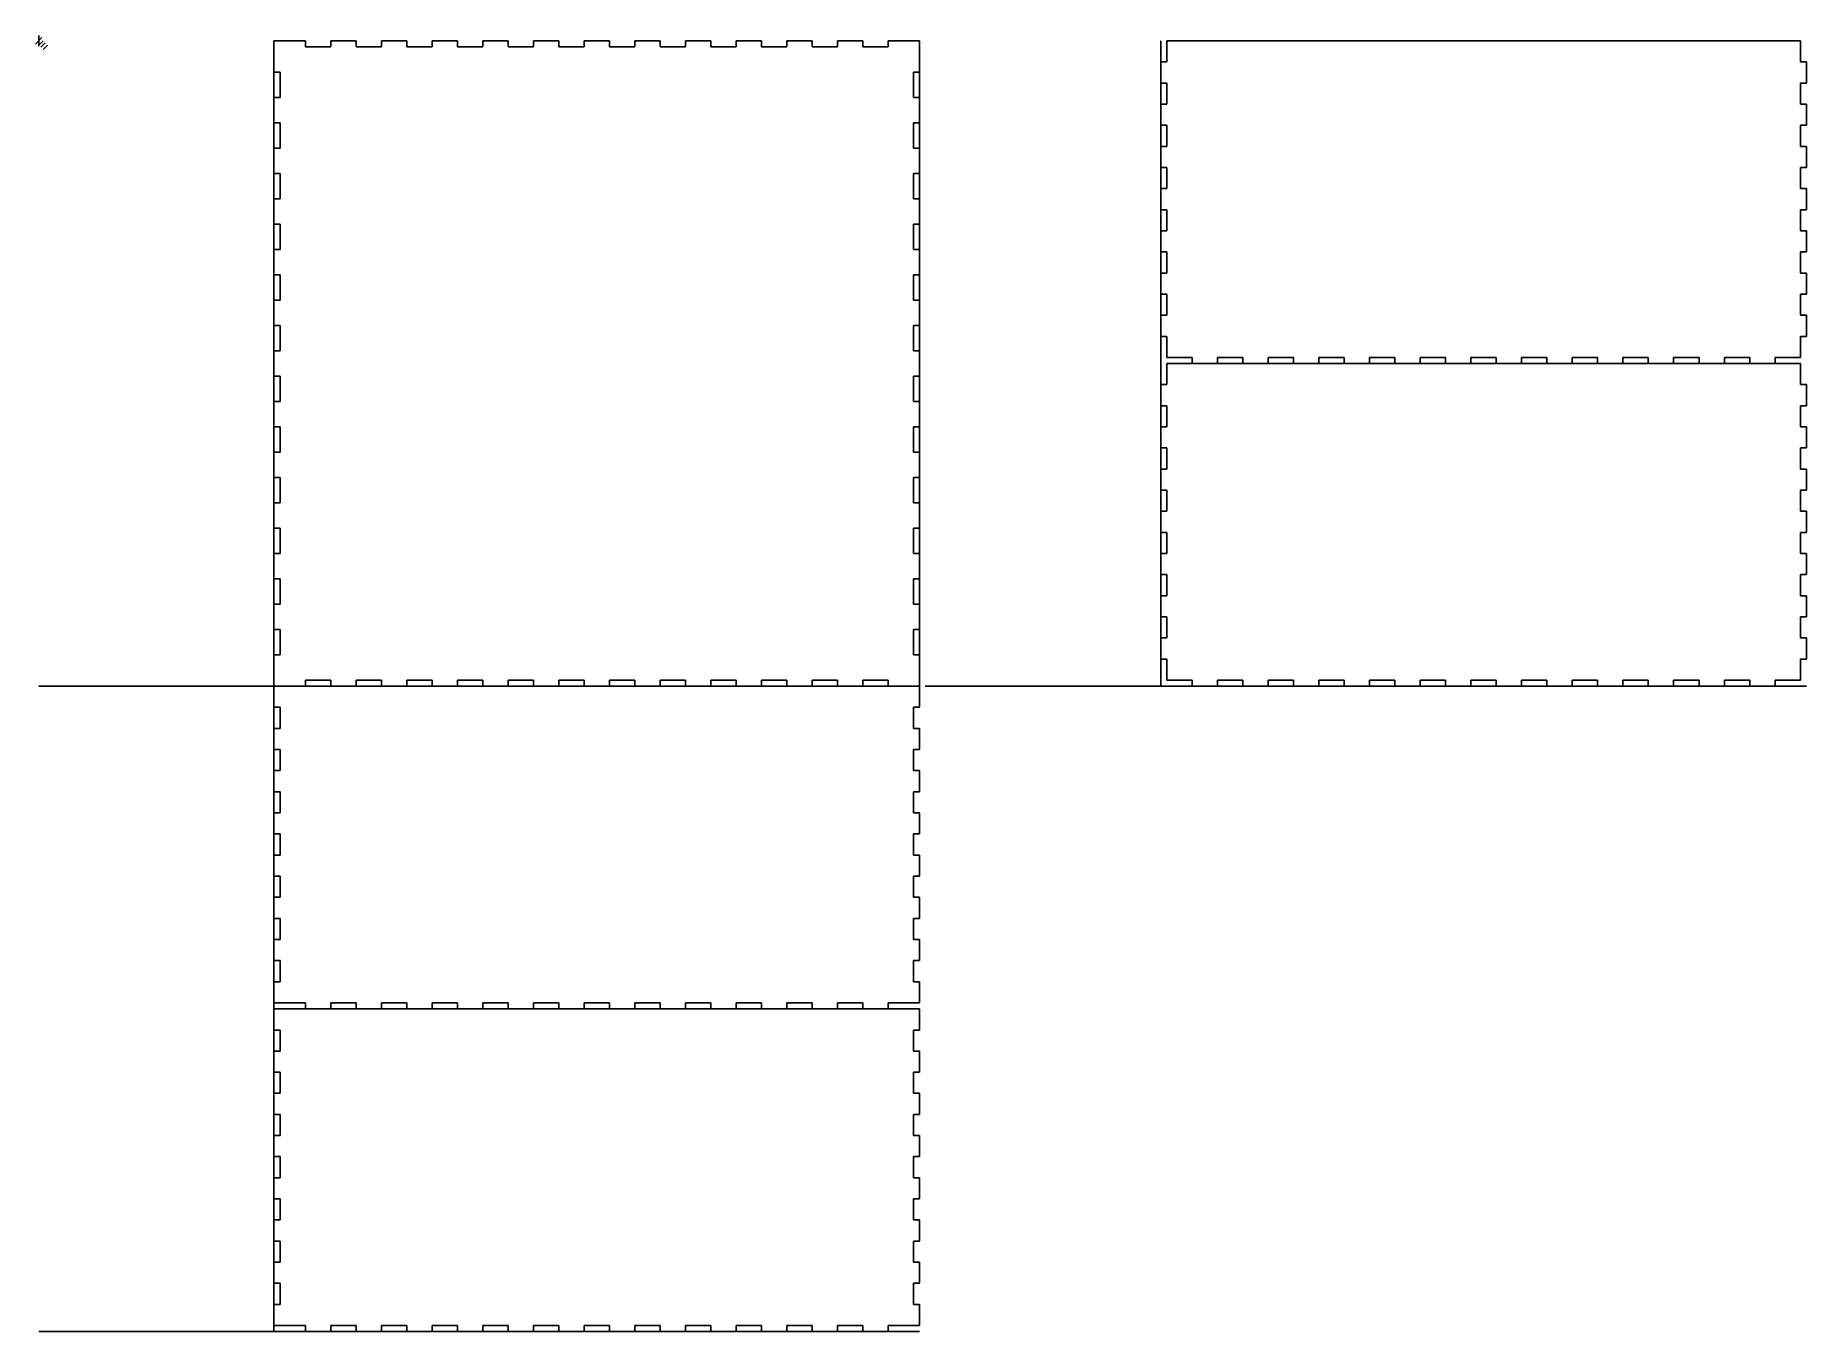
# Model space of a CAD drawing. Extents: x -3 to 1630, y 0 to 1196.
import ezdxf

# ---------------------------------------------------------------- set-up
doc = ezdxf.new("R2010")
doc.units = 0

msp = doc.modelspace()

# ---------------------------------------------------------------- linework, layer by layer
at = {"layer": '1'}
for p, q in [((216.999146, 1161.83193), (216.999146, 1190.798477)), ((216.999146, 1190.798477), (245.968339, 1190.798477)), ((245.968339, 1190.798477), (245.968339, 1185.199901)), ((245.968339, 1185.199901), (269.336309, 1185.199901)), ((269.336309, 1185.199901), (269.336309, 1190.798477)), ((269.336309, 1190.798477), (292.70428, 1190.798477)), ((292.70428, 1190.798477), (292.70428, 1185.199901)), ((292.70428, 1185.199901), (316.07225, 1185.199901)), ((316.07225, 1185.199901), (316.07225, 1190.798477)), ((316.07225, 1190.798477), (339.440221, 1190.798477)), ((339.440221, 1190.798477), (339.440221, 1185.199901)), ((339.440221, 1185.199901), (362.808191, 1185.199901)), ((362.808191, 1185.199901), (362.808191, 1190.798477)), ((362.808191, 1190.798477), (386.176162, 1190.798477)), ((386.176162, 1190.798477), (386.176162, 1185.199901)), ((386.176162, 1185.199901), (409.544132, 1185.199901)), ((409.544132, 1185.199901), (409.544132, 1190.798477)), ((409.544132, 1190.798477), (432.912103, 1190.798477)), ((432.912103, 1190.798477), (432.912103, 1190.798477)), ((432.912103, 1190.798477), (432.912103, 1190.798477)), ((432.912103, 1190.798477), (432.912103, 1185.199901)), ((432.912103, 1190.798477), (432.912103, 1190.798477)), ((432.912103, 1190.798477), (432.912103, 1190.798477)), ((432.912103, 1185.199901), (456.280074, 1185.199901)), ((432.914103, 1190.798477), (432.914103, 1190.798477)), ((456.280074, 1185.199901), (456.280074, 1190.798477)), ((456.280074, 1190.798477), (479.648044, 1190.798477)), ((479.648044, 1190.798477), (479.648044, 1185.199901)), ((479.648044, 1185.199901), (503.016015, 1185.199901)), ((503.016015, 1185.199901), (503.016015, 1190.798477)), ((503.016015, 1190.798477), (526.383985, 1190.798477)), ((526.383985, 1190.798477), (526.383985, 1185.199901)), ((526.383985, 1185.199901), (549.751956, 1185.199901)), ((549.751956, 1185.199901), (549.751956, 1190.798477)), ((549.751956, 1190.798477), (573.119926, 1190.798477)), ((573.119926, 1190.798477), (573.119926, 1185.199901)), ((573.119926, 1185.199901), (596.487897, 1185.199901)), ((596.487897, 1185.199901), (596.487897, 1190.798477)), ((596.487897, 1190.798477), (619.855868, 1190.798477)), ((619.855868, 1190.798477), (619.855868, 1185.199901)), ((619.855868, 1185.199901), (643.223838, 1185.199901)), ((643.223838, 1185.199901), (643.223838, 1190.798477)), ((643.223838, 1190.798477), (666.591809, 1190.798477)), ((666.591809, 1190.798477), (666.591809, 1185.199901)), ((666.591809, 1185.199901), (689.959779, 1185.199901)), ((689.959779, 1185.199901), (689.959779, 1190.798477)), ((689.959779, 1190.798477), (713.32775, 1190.798477)), ((713.32775, 1190.798477), (713.32775, 1185.199901)), ((713.32775, 1185.199901), (736.69572, 1185.199901)), ((736.69572, 1185.199901), (736.69572, 1190.798477)), ((736.69572, 1190.798477), (760.063691, 1190.798477)), ((760.063691, 1190.798477), (760.063691, 1185.199901)), ((760.063691, 1185.199901), (783.431661, 1185.199901)), ((783.431661, 1185.199901), (783.431661, 1190.798477)), ((783.431661, 1190.798477), (812.400854, 1190.798477)), ((812.400854, 1190.798477), (812.400854, 1161.83193)), ((1040.399998, 1171.326916), (1040.399998, 1190.799695)), ((1040.399998, 1190.799695), (1624.599341, 1190.799695)), ((1624.599341, 1190.799695), (1624.599341, 1171.326916)), ((222.600368, 1161.83193), (216.999146, 1161.83193)), ((222.600368, 1138.462637), (222.600368, 1161.83193)), ((812.400854, 1161.83193), (806.799632, 1161.83193)), ((806.799632, 1161.83193), (806.799632, 1138.462637)), ((1034.800001, 1151.852813), (1034.800001, 1171.326916)), ((1034.800001, 1171.326916), (1040.399998, 1171.326916)), ((1624.599341, 1171.326916), (1630.200563, 1171.326916)), ((1630.200563, 1171.326916), (1630.200563, 1151.852813)), ((1040.399998, 1151.852813), (1034.800001, 1151.852813)), ((1040.399998, 1132.379769), (1040.399998, 1151.852813)), ((1630.200563, 1151.852813), (1624.599341, 1151.852813)), ((1624.599341, 1151.852813), (1624.599341, 1132.379769)), ((216.999146, 1115.094666), (216.999146, 1138.462637)), ((216.999146, 1138.462637), (222.600368, 1138.462637)), ((806.799632, 1138.462637), (812.400854, 1138.462637)), ((812.400854, 1138.462637), (812.400854, 1115.094666)), ((1034.800001, 1112.906989), (1034.800001, 1132.379769)), ((1034.800001, 1132.379769), (1040.399998, 1132.379769)), ((1624.599341, 1132.379769), (1630.200563, 1132.379769)), ((1630.200563, 1132.379769), (1630.200563, 1112.906989)), ((222.600368, 1115.094666), (216.999146, 1115.094666)), ((222.600368, 1091.726696), (222.600368, 1115.094666)), ((812.400854, 1115.094666), (806.799632, 1115.094666)), ((806.799632, 1115.094666), (806.799632, 1091.726696)), ((1040.399998, 1112.906989), (1034.800001, 1112.906989)), ((1040.399998, 1093.432887), (1040.399998, 1112.906989)), ((1630.200563, 1112.906989), (1624.599341, 1112.906989)), ((1624.599341, 1112.906989), (1624.599341, 1093.432887)), ((216.999146, 1068.358725), (216.999146, 1091.726696)), ((216.999146, 1091.726696), (222.600368, 1091.726696)), ((806.799632, 1091.726696), (812.400854, 1091.726696)), ((812.400854, 1091.726696), (812.400854, 1068.358725)), ((1034.800001, 1073.959842), (1034.800001, 1093.432887)), ((1034.800001, 1093.432887), (1040.399998, 1093.432887)), ((1624.599341, 1093.432887), (1630.200563, 1093.432887)), ((1630.200563, 1093.432887), (1630.200563, 1073.959842)), ((222.600368, 1068.358725), (216.999146, 1068.358725)), ((222.600368, 1044.990754), (222.600368, 1068.358725)), ((812.400854, 1068.358725), (806.799632, 1068.358725)), ((806.799632, 1068.358725), (806.799632, 1044.990754)), ((1040.399998, 1073.959842), (1034.800001, 1073.959842)), ((1040.399998, 1054.486983), (1040.399998, 1073.959842)), ((1630.200563, 1073.959842), (1624.599341, 1073.959842)), ((1624.599341, 1073.959842), (1624.599341, 1054.486983)), ((1034.800001, 1035.013013), (1034.800001, 1054.486983)), ((1034.800001, 1054.486983), (1040.399998, 1054.486983)), ((1624.599341, 1054.486983), (1630.200563, 1054.486983)), ((1630.200563, 1054.486983), (1630.200563, 1035.013013)), ((216.999146, 1021.622784), (216.999146, 1044.990754)), ((216.999146, 1044.990754), (222.600368, 1044.990754)), ((806.799632, 1044.990754), (812.400854, 1044.990754)), ((812.400854, 1044.990754), (812.400854, 1021.622784)), ((1040.399998, 1035.013013), (1034.800001, 1035.013013)), ((1040.399998, 1015.540022), (1040.399998, 1035.013013)), ((1630.200563, 1035.013013), (1624.599341, 1035.013013)), ((1624.599341, 1035.013013), (1624.599341, 1015.540022)), ((222.600368, 1021.622784), (216.999146, 1021.622784)), ((222.600368, 998.254813), (222.600368, 1021.622784)), ((812.400854, 1021.622784), (806.799632, 1021.622784)), ((806.799632, 1021.622784), (806.799632, 998.254813)), ((1034.800001, 996.067136), (1034.800001, 1015.540022)), ((1034.800001, 1015.540022), (1040.399998, 1015.540022)), ((1624.599341, 1015.540022), (1630.200563, 1015.540022)), ((1630.200563, 1015.540022), (1630.200563, 996.067136)), ((216.999146, 974.886843), (216.999146, 998.254813)), ((216.999146, 998.254813), (222.600368, 998.254813)), ((806.799632, 998.254813), (812.400854, 998.254813)), ((812.400854, 998.254813), (812.400854, 974.886843)), ((1040.399998, 996.067136), (1034.800001, 996.067136)), ((1040.399998, 976.593034), (1040.399998, 996.067136)), ((1630.200563, 996.067136), (1624.599341, 996.067136)), ((1624.599341, 996.067136), (1624.599341, 976.593034)), ((222.600368, 974.886843), (216.999146, 974.886843)), ((222.600368, 951.518872), (222.600368, 974.886843)), ((812.400854, 974.886843), (806.799632, 974.886843)), ((806.799632, 974.886843), (806.799632, 951.518872)), ((1034.800001, 957.11999), (1034.800001, 976.593034)), ((1034.800001, 976.593034), (1040.399998, 976.593034)), ((1624.599341, 976.593034), (1630.200563, 976.593034)), ((1630.200563, 976.593034), (1630.200563, 957.11999)), ((216.999146, 928.150902), (216.999146, 951.518872)), ((216.999146, 951.518872), (222.600368, 951.518872)), ((806.799632, 951.518872), (812.400854, 951.518872)), ((812.400854, 951.518872), (812.400854, 928.150902)), ((1040.399998, 957.11999), (1034.800001, 957.11999)), ((1040.399998, 937.64721), (1040.399998, 957.11999)), ((1630.200563, 957.11999), (1624.599341, 957.11999)), ((1624.599341, 957.11999), (1624.599341, 937.64721)), ((1034.800001, 918.173107), (1034.800001, 937.64721)), ((1034.800001, 937.64721), (1040.399998, 937.64721)), ((1624.599341, 937.64721), (1630.200563, 937.64721)), ((1630.200563, 937.64721), (1630.200563, 918.173107)), ((222.600368, 928.150902), (216.999146, 928.150902)), ((222.600368, 904.782984), (222.600368, 928.150902)), ((812.400854, 928.150902), (806.799632, 928.150902)), ((806.799632, 928.150902), (806.799632, 904.782984)), ((1040.399998, 918.173107), (1034.800001, 918.173107)), ((1040.399998, 898.700063), (1040.399998, 918.173107)), ((1630.200563, 918.173107), (1624.599341, 918.173107)), ((1624.599341, 918.173107), (1624.599341, 898.700063)), ((216.999146, 881.415013), (216.999146, 904.782984)), ((216.999146, 904.782984), (222.600368, 904.782984)), ((806.799632, 904.782984), (812.400854, 904.782984)), ((812.400854, 904.782984), (812.400854, 881.415013)), ((1063.768048, 898.700063), (1040.399998, 898.700063)), ((1063.768048, 893.100164), (1063.768048, 898.700063)), ((1110.503989, 898.700063), (1087.136018, 898.700063)), ((1087.136018, 898.700063), (1087.136018, 893.100164)), ((1110.503989, 893.100164), (1110.503989, 898.700063)), ((1157.23993, 898.700063), (1133.871959, 898.700063)), ((1133.871959, 898.700063), (1133.871959, 893.100164)), ((1157.23993, 893.100164), (1157.23993, 898.700063)), ((1203.975871, 898.700063), (1180.607901, 898.700063)), ((1180.607901, 898.700063), (1180.607901, 893.100164)), ((1203.975871, 893.100164), (1203.975871, 898.700063)), ((1250.711812, 898.700063), (1227.343842, 898.700063)), ((1227.343842, 898.700063), (1227.343842, 893.100164)), ((1250.711812, 893.100164), (1250.711812, 898.700063)), ((1297.447753, 898.700063), (1274.079783, 898.700063)), ((1274.079783, 898.700063), (1274.079783, 893.100164)), ((1297.447753, 893.100164), (1297.447753, 898.700063)), ((1344.183694, 898.700063), (1320.815724, 898.700063)), ((1320.815724, 898.700063), (1320.815724, 893.100164)), ((1344.183694, 893.100164), (1344.183694, 898.700063)), ((1390.919636, 898.700063), (1367.551665, 898.700063)), ((1367.551665, 898.700063), (1367.551665, 893.100164)), ((1390.919636, 893.100164), (1390.919636, 898.700063)), ((1437.655577, 898.700063), (1414.287606, 898.700063)), ((1414.287606, 898.700063), (1414.287606, 893.100164)), ((1437.655577, 893.100164), (1437.655577, 898.700063)), ((1484.391518, 898.700063), (1461.023547, 898.700063)), ((1461.023547, 898.700063), (1461.023547, 893.100164)), ((1484.391518, 893.100164), (1484.391518, 898.700063)), ((1531.127459, 898.700063), (1507.759488, 898.700063)), ((1507.759488, 898.700063), (1507.759488, 893.100164)), ((1531.127459, 893.100164), (1531.127459, 898.700063)), ((1577.8634, 898.700063), (1554.495429, 898.700063)), ((1554.495429, 898.700063), (1554.495429, 893.100164)), ((1577.8634, 893.100164), (1577.8634, 898.700063)), ((1624.599341, 898.700063), (1601.231371, 898.700063)), ((1601.231371, 898.700063), (1601.231371, 893.100164)), ((1040.399998, 873.625916), (1040.399998, 893.098695)), ((1040.399998, 893.098695), (1624.599341, 893.098695)), ((1087.136018, 893.100164), (1063.768048, 893.100164)), ((1133.871959, 893.100164), (1110.503989, 893.100164)), ((1180.607901, 893.100164), (1157.23993, 893.100164)), ((1227.343842, 893.100164), (1203.975871, 893.100164)), ((1274.079783, 893.100164), (1250.711812, 893.100164)), ((1320.815724, 893.100164), (1297.447753, 893.100164)), ((1367.551665, 893.100164), (1344.183694, 893.100164)), ((1414.287606, 893.100164), (1390.919636, 893.100164)), ((1461.023547, 893.100164), (1437.655577, 893.100164)), ((1461.023547, 893.100164), (1461.023547, 893.100164)), ((1461.023547, 893.100164), (1461.023547, 893.100164)), ((1461.023547, 893.100164), (1461.023547, 893.100164)), ((1461.023547, 893.100164), (1461.023547, 893.100164)), ((1461.023547, 893.100164), (1461.023547, 893.100164)), ((1507.759488, 893.100164), (1484.391518, 893.100164)), ((1554.495429, 893.100164), (1531.127459, 893.100164)), ((1601.231371, 893.100164), (1577.8634, 893.100164)), ((1624.599341, 893.098695), (1624.599341, 873.625916)), ((222.600368, 881.415013), (216.999146, 881.415013)), ((222.600368, 858.04699), (222.600368, 881.415013)), ((812.400854, 881.415013), (806.799632, 881.415013)), ((806.799632, 881.415013), (806.799632, 858.04699)), ((1034.800001, 854.151813), (1034.800001, 873.625916)), ((1034.800001, 873.625916), (1040.399998, 873.625916)), ((1624.599341, 873.625916), (1630.200563, 873.625916)), ((1630.200563, 873.625916), (1630.200563, 854.151813)), ((216.999146, 834.679019), (216.999146, 858.04699)), ((216.999146, 858.04699), (222.600368, 858.04699)), ((806.799632, 858.04699), (812.400854, 858.04699)), ((812.400854, 858.04699), (812.400854, 834.679019)), ((1040.399998, 854.151813), (1034.800001, 854.151813)), ((1040.399998, 834.678769), (1040.399998, 854.151813)), ((1630.200563, 854.151813), (1624.599341, 854.151813)), ((1624.599341, 854.151813), (1624.599341, 834.678769)), ((222.600368, 834.679019), (216.999146, 834.679019)), ((222.600368, 811.311049), (222.600368, 834.679019)), ((812.400854, 834.679019), (806.799632, 834.679019)), ((806.799632, 834.679019), (806.799632, 811.311049)), ((1034.800001, 815.205989), (1034.800001, 834.678769)), ((1034.800001, 834.678769), (1040.399998, 834.678769)), ((1624.599341, 834.678769), (1630.200563, 834.678769)), ((1630.200563, 834.678769), (1630.200563, 815.205989)), ((216.999146, 787.943078), (216.999146, 811.311049)), ((216.999146, 811.311049), (222.600368, 811.311049)), ((806.799632, 811.311049), (812.400854, 811.311049)), ((812.400854, 811.311049), (812.400854, 787.943078)), ((1040.399998, 815.205989), (1034.800001, 815.205989)), ((1040.399998, 795.731887), (1040.399998, 815.205989)), ((1630.200563, 815.205989), (1624.599341, 815.205989)), ((1624.599341, 815.205989), (1624.599341, 795.731887)), ((222.600368, 787.943078), (216.999146, 787.943078)), ((222.600368, 764.575108), (222.600368, 787.943078)), ((812.400854, 787.943078), (806.799632, 787.943078)), ((806.799632, 787.943078), (806.799632, 764.575108)), ((1034.800001, 776.258842), (1034.800001, 795.731887)), ((1034.800001, 795.731887), (1040.399998, 795.731887)), ((1624.599341, 795.731887), (1630.200563, 795.731887)), ((1630.200563, 795.731887), (1630.200563, 776.258842)), ((1040.399998, 776.258842), (1034.800001, 776.258842)), ((1040.399998, 756.785983), (1040.399998, 776.258842)), ((1630.200563, 776.258842), (1624.599341, 776.258842)), ((1624.599341, 776.258842), (1624.599341, 756.785983)), ((216.999146, 741.207137), (216.999146, 764.575108)), ((216.999146, 764.575108), (222.600368, 764.575108)), ((806.799632, 764.575108), (812.400854, 764.575108)), ((812.400854, 764.575108), (812.400854, 741.207137)), ((1034.800001, 737.312013), (1034.800001, 756.785983)), ((1034.800001, 756.785983), (1040.399998, 756.785983)), ((1624.599341, 756.785983), (1630.200563, 756.785983)), ((1630.200563, 756.785983), (1630.200563, 737.312013)), ((222.600368, 741.207137), (216.999146, 741.207137)), ((222.600368, 717.839167), (222.600368, 741.207137)), ((812.400854, 741.207137), (806.799632, 741.207137)), ((806.799632, 741.207137), (806.799632, 717.839167)), ((1040.399998, 737.312013), (1034.800001, 737.312013)), ((1040.399998, 717.839022), (1040.399998, 737.312013)), ((1630.200563, 737.312013), (1624.599341, 737.312013)), ((1624.599341, 737.312013), (1624.599341, 717.839022)), ((216.999146, 694.471196), (216.999146, 717.839167)), ((216.999146, 717.839167), (222.600368, 717.839167)), ((806.799632, 717.839167), (812.400854, 717.839167)), ((812.400854, 717.839167), (812.400854, 694.471196)), ((1034.800001, 698.366136), (1034.800001, 717.839022)), ((1034.800001, 717.839022), (1040.399998, 717.839022)), ((1624.599341, 717.839022), (1630.200563, 717.839022)), ((1630.200563, 717.839022), (1630.200563, 698.366136)), ((222.600368, 694.471196), (216.999146, 694.471196)), ((222.600368, 671.103225), (222.600368, 694.471196)), ((812.400854, 694.471196), (806.799632, 694.471196)), ((806.799632, 694.471196), (806.799632, 671.103225)), ((1040.399998, 698.366136), (1034.800001, 698.366136)), ((1040.399998, 678.892034), (1040.399998, 698.366136)), ((1630.200563, 698.366136), (1624.599341, 698.366136)), ((1624.599341, 698.366136), (1624.599341, 678.892034)), ((216.999146, 647.735255), (216.999146, 671.103225)), ((216.999146, 671.103225), (222.600368, 671.103225)), ((806.799632, 671.103225), (812.400854, 671.103225)), ((812.400854, 671.103225), (812.400854, 647.735255)), ((1034.800001, 659.41899), (1034.800001, 678.892034)), ((1034.800001, 678.892034), (1040.399998, 678.892034)), ((1624.599341, 678.892034), (1630.200563, 678.892034)), ((1630.200563, 678.892034), (1630.200563, 659.41899)), ((1040.399998, 659.41899), (1034.800001, 659.41899)), ((1040.399998, 639.94621), (1040.399998, 659.41899)), ((1630.200563, 659.41899), (1624.599341, 659.41899)), ((1624.599341, 659.41899), (1624.599341, 639.94621)), ((222.600368, 647.735255), (216.999146, 647.735255)), ((222.600368, 624.368607), (222.600368, 647.735255)), ((812.400854, 647.735255), (806.799632, 647.735255)), ((806.799632, 647.735255), (806.799632, 624.368607)), ((1034.800001, 620.472107), (1034.800001, 639.94621)), ((1034.800001, 639.94621), (1040.399998, 639.94621)), ((1624.599341, 639.94621), (1630.200563, 639.94621)), ((1630.200563, 639.94621), (1630.200563, 620.472107)), ((216.999146, 595.399415), (216.999146, 624.368607)), ((216.999146, 624.368607), (222.600368, 624.368607)), ((806.799632, 624.368607), (812.400854, 624.368607)), ((812.400854, 624.368607), (812.400854, 595.399415)), ((1040.399998, 620.472107), (1034.800001, 620.472107)), ((1040.399998, 600.999063), (1040.399998, 620.472107)), ((1630.200563, 620.472107), (1624.599341, 620.472107)), ((1624.599341, 620.472107), (1624.599341, 600.999063)), ((245.968339, 595.399415), (216.999146, 595.399415)), ((216.999146, 575.926206), (216.999146, 595.399251)), ((216.999146, 595.399251), (812.400854, 595.399251)), ((269.336309, 601.000637), (245.968339, 601.000637)), ((245.968339, 601.000637), (245.968339, 595.399415)), ((269.336309, 595.399415), (269.336309, 601.000637)), ((292.70428, 595.399415), (269.336309, 595.399415)), ((316.07225, 601.000637), (292.70428, 601.000637)), ((292.70428, 601.000637), (292.70428, 595.399415)), ((316.07225, 595.399415), (316.07225, 601.000637)), ((339.440221, 595.399415), (316.07225, 595.399415)), ((362.808191, 601.000637), (339.440221, 601.000637)), ((339.440221, 601.000637), (339.440221, 595.399415)), ((362.808191, 595.399415), (362.808191, 601.000637)), ((386.176162, 595.399415), (362.808191, 595.399415)), ((409.544132, 601.000637), (386.176162, 601.000637)), ((386.176162, 601.000637), (386.176162, 595.399415)), ((409.544132, 595.399415), (409.544132, 601.000637)), ((432.912103, 595.399415), (409.544132, 595.399415)), ((456.280074, 601.000637), (432.912103, 601.000637)), ((432.912103, 601.000637), (432.912103, 595.399415)), ((456.280074, 595.399415), (456.280074, 601.000637)), ((479.648044, 595.399415), (456.280074, 595.399415)), ((503.016015, 601.000637), (479.648044, 601.000637)), ((479.648044, 601.000637), (479.648044, 595.399415)), ((503.016015, 595.399415), (503.016015, 601.000637)), ((526.383985, 595.399415), (503.016015, 595.399415)), ((549.751956, 601.000637), (526.383985, 601.000637)), ((526.383985, 601.000637), (526.383985, 595.399415)), ((549.751956, 595.399415), (549.751956, 601.000637)), ((573.119926, 595.399415), (549.751956, 595.399415)), ((596.487897, 601.000637), (573.119926, 601.000637)), ((573.119926, 601.000637), (573.119926, 595.399415)), ((596.487897, 595.399415), (596.487897, 601.000637)), ((619.855868, 595.399415), (596.487897, 595.399415)), ((643.223838, 601.000637), (619.855868, 601.000637)), ((619.855868, 601.000637), (619.855868, 595.399415)), ((643.223838, 595.399415), (643.223838, 601.000637)), ((666.591809, 595.399415), (643.223838, 595.399415)), ((689.959779, 601.000637), (666.591809, 601.000637)), ((666.591809, 601.000637), (666.591809, 595.399415)), ((689.959779, 595.399415), (689.959779, 601.000637)), ((713.32775, 595.399415), (689.959779, 595.399415)), ((736.69572, 601.000637), (713.32775, 601.000637)), ((713.32775, 601.000637), (713.32775, 595.399415)), ((736.69572, 595.399415), (736.69572, 601.000637)), ((760.063691, 595.399415), (736.69572, 595.399415)), ((783.431661, 601.000637), (760.063691, 601.000637)), ((760.063691, 601.000637), (760.063691, 595.399415)), ((783.431661, 595.399415), (783.431661, 601.000637)), ((812.400854, 595.399415), (783.431661, 595.399415)), ((812.400854, 595.399251), (812.400854, 575.926206)), ((1063.768048, 600.999063), (1040.399998, 600.999063)), ((1063.768048, 595.399164), (1063.768048, 600.999063)), ((1087.136018, 595.399164), (1063.768048, 595.399164)), ((1110.503989, 600.999063), (1087.136018, 600.999063)), ((1087.136018, 600.999063), (1087.136018, 595.399164)), ((1110.503989, 595.399164), (1110.503989, 600.999063)), ((1133.871959, 595.399164), (1110.503989, 595.399164)), ((1157.23993, 600.999063), (1133.871959, 600.999063)), ((1133.871959, 600.999063), (1133.871959, 595.399164)), ((1157.23993, 595.399164), (1157.23993, 600.999063)), ((1180.607901, 595.399164), (1157.23993, 595.399164)), ((1203.975871, 600.999063), (1180.607901, 600.999063)), ((1180.607901, 600.999063), (1180.607901, 595.399164)), ((1203.975871, 595.399164), (1203.975871, 600.999063)), ((1227.343842, 595.399164), (1203.975871, 595.399164)), ((1250.711812, 600.999063), (1227.343842, 600.999063)), ((1227.343842, 600.999063), (1227.343842, 595.399164)), ((1250.711812, 595.399164), (1250.711812, 600.999063)), ((1274.079783, 595.399164), (1250.711812, 595.399164)), ((1297.447753, 600.999063), (1274.079783, 600.999063)), ((1274.079783, 600.999063), (1274.079783, 595.399164)), ((1297.447753, 595.399164), (1297.447753, 600.999063)), ((1320.815724, 595.399164), (1297.447753, 595.399164)), ((1344.183694, 600.999063), (1320.815724, 600.999063)), ((1320.815724, 600.999063), (1320.815724, 595.399164)), ((1344.183694, 595.399164), (1344.183694, 600.999063)), ((1367.551665, 595.399164), (1344.183694, 595.399164)), ((1390.919636, 600.999063), (1367.551665, 600.999063)), ((1367.551665, 600.999063), (1367.551665, 595.399164)), ((1390.919636, 595.399164), (1390.919636, 600.999063)), ((1414.287606, 595.399164), (1390.919636, 595.399164)), ((1437.655577, 600.999063), (1414.287606, 600.999063)), ((1414.287606, 600.999063), (1414.287606, 595.399164)), ((1437.655577, 595.399164), (1437.655577, 600.999063)), ((1461.023547, 595.399164), (1437.655577, 595.399164)), ((1484.391518, 600.999063), (1461.023547, 600.999063)), ((1461.023547, 600.999063), (1461.023547, 595.399164)), ((1461.023547, 595.399164), (1461.023547, 595.399164)), ((1461.023547, 595.399164), (1461.023547, 595.399164)), ((1461.023547, 595.399164), (1461.023547, 595.399164)), ((1461.023547, 595.399164), (1461.023547, 595.399164)), ((1461.023547, 595.399164), (1461.023547, 595.399164)), ((1484.391518, 595.399164), (1484.391518, 600.999063)), ((1507.759488, 595.399164), (1484.391518, 595.399164)), ((1531.127459, 600.999063), (1507.759488, 600.999063)), ((1507.759488, 600.999063), (1507.759488, 595.399164)), ((1531.127459, 595.399164), (1531.127459, 600.999063)), ((1554.495429, 595.399164), (1531.127459, 595.399164)), ((1577.8634, 600.999063), (1554.495429, 600.999063)), ((1554.495429, 600.999063), (1554.495429, 595.399164)), ((1577.8634, 595.399164), (1577.8634, 600.999063)), ((1601.231371, 595.399164), (1577.8634, 595.399164)), ((1624.599341, 600.999063), (1601.231371, 600.999063)), ((1601.231371, 600.999063), (1601.231371, 595.399164)), ((222.600368, 575.926206), (216.999146, 575.926206)), ((222.600368, 556.452104), (222.600368, 575.926206)), ((812.400854, 575.926206), (806.799632, 575.926206)), ((806.799632, 575.926206), (806.799632, 556.452104)), ((216.999146, 536.979324), (216.999146, 556.452104)), ((216.999146, 556.452104), (222.600368, 556.452104)), ((806.799632, 556.452104), (812.400854, 556.452104)), ((812.400854, 556.452104), (812.400854, 536.979324)), ((222.600368, 536.979324), (216.999146, 536.979324)), ((222.600368, 517.50628), (222.600368, 536.979324)), ((812.400854, 536.979324), (806.799632, 536.979324)), ((806.799632, 536.979324), (806.799632, 517.50628)), ((216.999146, 498.032177), (216.999146, 517.50628)), ((216.999146, 517.50628), (222.600368, 517.50628)), ((806.799632, 517.50628), (812.400854, 517.50628)), ((812.400854, 517.50628), (812.400854, 498.032177)), ((222.600368, 498.032177), (216.999146, 498.032177)), ((222.600368, 478.559398), (222.600368, 498.032177)), ((812.400854, 498.032177), (806.799632, 498.032177)), ((806.799632, 498.032177), (806.799632, 478.559398)), ((216.999146, 459.085295), (216.999146, 478.559398)), ((216.999146, 478.559398), (222.600368, 478.559398)), ((806.799632, 478.559398), (812.400854, 478.559398)), ((812.400854, 478.559398), (812.400854, 459.085295)), ((222.600368, 459.085295), (216.999146, 459.085295)), ((222.600368, 439.611986), (222.600368, 459.085295)), ((812.400854, 459.085295), (806.799632, 459.085295)), ((806.799632, 459.085295), (806.799632, 439.611986)), ((216.999146, 420.138678), (216.999146, 439.611986)), ((216.999146, 439.611986), (222.600368, 439.611986)), ((806.799632, 439.611986), (812.400854, 439.611986)), ((812.400854, 439.611986), (812.400854, 420.138678)), ((222.600368, 420.138678), (216.999146, 420.138678)), ((222.600368, 400.665369), (222.600368, 420.138678)), ((812.400854, 420.138678), (806.799632, 420.138678)), ((806.799632, 420.138678), (806.799632, 400.665369)), ((216.999146, 381.19206), (216.999146, 400.665369)), ((216.999146, 400.665369), (222.600368, 400.665369)), ((806.799632, 400.665369), (812.400854, 400.665369)), ((812.400854, 400.665369), (812.400854, 381.19206)), ((222.600368, 381.19206), (216.999146, 381.19206)), ((222.600368, 361.718751), (222.600368, 381.19206)), ((812.400854, 381.19206), (806.799632, 381.19206)), ((806.799632, 381.19206), (806.799632, 361.718751)), ((216.999146, 342.245442), (216.999146, 361.718751)), ((216.999146, 361.718751), (222.600368, 361.718751)), ((806.799632, 361.718751), (812.400854, 361.718751)), ((812.400854, 361.718751), (812.400854, 342.245442)), ((222.600368, 342.245442), (216.999146, 342.245442)), ((222.600368, 322.772134), (222.600368, 342.245442)), ((812.400854, 342.245442), (806.799632, 342.245442)), ((806.799632, 342.245442), (806.799632, 322.772134)), ((216.999146, 303.298825), (216.999146, 322.772134)), ((216.999146, 322.772134), (222.600368, 322.772134)), ((806.799632, 322.772134), (812.400854, 322.772134)), ((812.400854, 322.772134), (812.400854, 303.298825)), ((245.968339, 303.298825), (216.999146, 303.298825)), ((216.999146, 278.228206), (216.999146, 297.701251)), ((216.999146, 297.701251), (812.400854, 297.701251)), ((245.968339, 297.700249), (245.968339, 303.298825)), ((269.336309, 297.700249), (245.968339, 297.700249)), ((292.70428, 303.298825), (269.336309, 303.298825)), ((269.336309, 303.298825), (269.336309, 297.700249)), ((292.70428, 297.700249), (292.70428, 303.298825)), ((316.07225, 297.700249), (292.70428, 297.700249)), ((339.440221, 303.298825), (316.07225, 303.298825)), ((316.07225, 303.298825), (316.07225, 297.700249)), ((339.440221, 297.700249), (339.440221, 303.298825)), ((362.808191, 297.700249), (339.440221, 297.700249)), ((386.176162, 303.298825), (362.808191, 303.298825)), ((362.808191, 303.298825), (362.808191, 297.700249)), ((386.176162, 297.700249), (386.176162, 303.298825)), ((409.544132, 297.700249), (386.176162, 297.700249)), ((432.912103, 303.298825), (409.544132, 303.298825)), ((409.544132, 303.298825), (409.544132, 297.700249)), ((432.912103, 297.700249), (432.912103, 303.298825)), ((456.280074, 297.700249), (432.912103, 297.700249)), ((479.648044, 303.298825), (456.280074, 303.298825)), ((456.280074, 303.298825), (456.280074, 297.700249)), ((479.648044, 297.700249), (479.648044, 303.298825)), ((503.016015, 297.700249), (479.648044, 297.700249)), ((526.383985, 303.298825), (503.016015, 303.298825)), ((503.016015, 303.298825), (503.016015, 297.700249)), ((526.383985, 297.700249), (526.383985, 303.298825)), ((549.751956, 297.700249), (526.383985, 297.700249)), ((573.119926, 303.298825), (549.751956, 303.298825)), ((549.751956, 303.298825), (549.751956, 297.700249)), ((573.118926, 303.298825), (573.118926, 303.298825)), ((573.119926, 303.298825), (573.119926, 303.298825)), ((573.119926, 303.298825), (573.119926, 303.298825)), ((573.119926, 303.298825), (573.119926, 303.298825)), ((573.119926, 297.700249), (573.119926, 303.298825)), ((573.119926, 303.298825), (573.119926, 303.298825)), ((573.119926, 303.298825), (573.119926, 303.298825)), ((596.487897, 297.700249), (573.119926, 297.700249)), ((619.855868, 303.298825), (596.487897, 303.298825)), ((596.487897, 303.298825), (596.487897, 297.700249)), ((619.855868, 297.700249), (619.855868, 303.298825)), ((643.223838, 297.700249), (619.855868, 297.700249)), ((666.591809, 303.298825), (643.223838, 303.298825)), ((643.223838, 303.298825), (643.223838, 297.700249)), ((666.591809, 297.700249), (666.591809, 303.298825)), ((689.959779, 297.700249), (666.591809, 297.700249)), ((713.32775, 303.298825), (689.959779, 303.298825)), ((689.959779, 303.298825), (689.959779, 297.700249)), ((713.32775, 297.700249), (713.32775, 303.298825)), ((736.69572, 297.700249), (713.32775, 297.700249)), ((760.063691, 303.298825), (736.69572, 303.298825)), ((736.69572, 303.298825), (736.69572, 297.700249)), ((760.063691, 297.700249), (760.063691, 303.298825)), ((783.431661, 297.700249), (760.063691, 297.700249)), ((812.400854, 303.298825), (783.431661, 303.298825)), ((783.431661, 303.298825), (783.431661, 297.700249)), ((812.400854, 297.701251), (812.400854, 278.228206)), ((222.600368, 278.228206), (216.999146, 278.228206)), ((222.600368, 258.754104), (222.600368, 278.228206)), ((812.400854, 278.228206), (806.799632, 278.228206)), ((806.799632, 278.228206), (806.799632, 258.754104)), ((216.999146, 239.281324), (216.999146, 258.754104)), ((216.999146, 258.754104), (222.600368, 258.754104)), ((806.799632, 258.754104), (812.400854, 258.754104)), ((812.400854, 258.754104), (812.400854, 239.281324)), ((222.600368, 239.281324), (216.999146, 239.281324)), ((222.600368, 219.80828), (222.600368, 239.281324)), ((812.400854, 239.281324), (806.799632, 239.281324)), ((806.799632, 239.281324), (806.799632, 219.80828)), ((216.999146, 200.334177), (216.999146, 219.80828)), ((216.999146, 219.80828), (222.600368, 219.80828)), ((806.799632, 219.80828), (812.400854, 219.80828)), ((812.400854, 219.80828), (812.400854, 200.334177)), ((222.600368, 200.334177), (216.999146, 200.334177)), ((222.600368, 180.861398), (222.600368, 200.334177)), ((812.400854, 200.334177), (806.799632, 200.334177)), ((806.799632, 200.334177), (806.799632, 180.861398)), ((216.999146, 161.387295), (216.999146, 180.861398)), ((216.999146, 180.861398), (222.600368, 180.861398)), ((806.799632, 180.861398), (812.400854, 180.861398)), ((812.400854, 180.861398), (812.400854, 161.387295)), ((222.600368, 161.387295), (216.999146, 161.387295)), ((222.600368, 141.913986), (222.600368, 161.387295)), ((812.400854, 161.387295), (806.799632, 161.387295)), ((806.799632, 161.387295), (806.799632, 141.913986)), ((216.999146, 122.440678), (216.999146, 141.913986)), ((216.999146, 141.913986), (222.600368, 141.913986)), ((806.799632, 141.913986), (812.400854, 141.913986)), ((812.400854, 141.913986), (812.400854, 122.440678)), ((222.600368, 122.440678), (216.999146, 122.440678)), ((222.600368, 102.967369), (222.600368, 122.440678)), ((812.400854, 122.440678), (806.799632, 122.440678)), ((806.799632, 122.440678), (806.799632, 102.967369)), ((216.999146, 83.49406), (216.999146, 102.967369)), ((216.999146, 102.967369), (222.600368, 102.967369)), ((806.799632, 102.967369), (812.400854, 102.967369)), ((812.400854, 102.967369), (812.400854, 83.49406)), ((222.600368, 83.49406), (216.999146, 83.49406)), ((222.600368, 64.020751), (222.600368, 83.49406)), ((812.400854, 83.49406), (806.799632, 83.49406)), ((806.799632, 83.49406), (806.799632, 64.020751)), ((216.999146, 44.547442), (216.999146, 64.020751)), ((216.999146, 64.020751), (222.600368, 64.020751)), ((806.799632, 64.020751), (812.400854, 64.020751)), ((812.400854, 64.020751), (812.400854, 44.547442)), ((222.600368, 44.547442), (216.999146, 44.547442)), ((222.600368, 25.074134), (222.600368, 44.547442)), ((812.400854, 44.547442), (806.799632, 44.547442)), ((806.799632, 44.547442), (806.799632, 25.074134)), ((216.999146, 5.600825), (216.999146, 25.074134)), ((216.999146, 25.074134), (222.600368, 25.074134)), ((806.799632, 25.074134), (812.400854, 25.074134)), ((812.400854, 25.074134), (812.400854, 5.600825)), ((245.968339, 5.600825), (216.999146, 5.600825)), ((245.968339, 0.002249), (245.968339, 5.600825)), ((269.336309, 0.002249), (245.968339, 0.002249)), ((292.70428, 5.600825), (269.336309, 5.600825)), ((269.336309, 5.600825), (269.336309, 0.002249)), ((292.70428, 0.002249), (292.70428, 5.600825)), ((316.07225, 0.002249), (292.70428, 0.002249)), ((339.440221, 5.600825), (316.07225, 5.600825)), ((316.07225, 5.600825), (316.07225, 0.002249)), ((339.440221, 0.002249), (339.440221, 5.600825)), ((362.808191, 0.002249), (339.440221, 0.002249)), ((386.176162, 5.600825), (362.808191, 5.600825)), ((362.808191, 5.600825), (362.808191, 0.002249)), ((386.176162, 0.002249), (386.176162, 5.600825)), ((409.544132, 0.002249), (386.176162, 0.002249)), ((432.912103, 5.600825), (409.544132, 5.600825)), ((409.544132, 5.600825), (409.544132, 0.002249)), ((432.912103, 0.002249), (432.912103, 5.600825)), ((456.280074, 0.002249), (432.912103, 0.002249)), ((479.648044, 5.600825), (456.280074, 5.600825)), ((456.280074, 5.600825), (456.280074, 0.002249)), ((479.648044, 0.002249), (479.648044, 5.600825)), ((503.016015, 0.002249), (479.648044, 0.002249)), ((526.383985, 5.600825), (503.016015, 5.600825)), ((503.016015, 5.600825), (503.016015, 0.002249)), ((526.383985, 0.002249), (526.383985, 5.600825)), ((549.751956, 0.002249), (526.383985, 0.002249)), ((573.119926, 5.600825), (549.751956, 5.600825)), ((549.751956, 5.600825), (549.751956, 0.002249)), ((573.118926, 5.598825), (573.118926, 5.598825)), ((573.119926, 5.600825), (573.119926, 5.600825)), ((573.119926, 5.600825), (573.119926, 5.600825)), ((573.119926, 5.600825), (573.119926, 5.600825)), ((573.119926, 0.002249), (573.119926, 5.600825)), ((573.119926, 5.600825), (573.119926, 5.600825)), ((573.119926, 5.600825), (573.119926, 5.600825)), ((596.487897, 0.002249), (573.119926, 0.002249)), ((619.855868, 5.600825), (596.487897, 5.600825)), ((596.487897, 5.600825), (596.487897, 0.002249)), ((619.855868, 0.002249), (619.855868, 5.600825)), ((643.223838, 0.002249), (619.855868, 0.002249)), ((666.591809, 5.600825), (643.223838, 5.600825)), ((643.223838, 5.600825), (643.223838, 0.002249)), ((666.591809, 0.002249), (666.591809, 5.600825)), ((689.959779, 0.002249), (666.591809, 0.002249)), ((713.32775, 5.600825), (689.959779, 5.600825)), ((689.959779, 5.600825), (689.959779, 0.002249)), ((713.32775, 0.002249), (713.32775, 5.600825)), ((736.69572, 0.002249), (713.32775, 0.002249)), ((760.063691, 5.600825), (736.69572, 5.600825)), ((736.69572, 5.600825), (736.69572, 0.002249)), ((760.063691, 0.002249), (760.063691, 5.600825)), ((783.431661, 0.002249), (760.063691, 0.002249)), ((812.400854, 5.600825), (783.431661, 5.600825)), ((783.431661, 5.600825), (783.431661, 0.002249))]:
    msp.add_line(p, q, dxfattribs=at)
at = {"layer": 'Layer 1'}
for p, q in [((3, 1193.8), (-3, 1187.8)), ((3, 1193.8), (-3, 1187.8)), ((3, 1193.8), (-3, 1187.8)), ((0, 1195.8), (0, 1185.8)), ((0, 1195.8), (0, 1185.8)), ((0, 1195.8), (0, 1185.8)), ((4, 1190.8), (0, 1186.8)), ((4, 1190.8), (0, 1186.8)), ((4, 1190.8), (0, 1186.8)), ((6, 1188.8), (2, 1184.8)), ((6, 1188.8), (2, 1184.8)), ((6, 1188.8), (2, 1184.8)), ((8, 1186.8), (4, 1182.8)), ((8, 1186.8), (4, 1182.8)), ((8, 1186.8), (4, 1182.8)), ((216.9975, 1190.79769), (216.9975, 595.3989)), ((812.39993, 1190.66535), (812.39993, 595.3979)), ((1034.79869, 1190.79769), (1034.79869, 595.3979)), ((0.0179, 595.3979), (812.81795, 595.3979)), ((216.9975, 595.3979), (216.9975, -0.0009)), ((817.53231, 595.3979), (1630.332287, 595.3979)), ((-0.0031, -0.0009), (812.26762, -0.0009))]:
    msp.add_line(p, q, dxfattribs=at)

doc.saveas('drawing.dxf')
